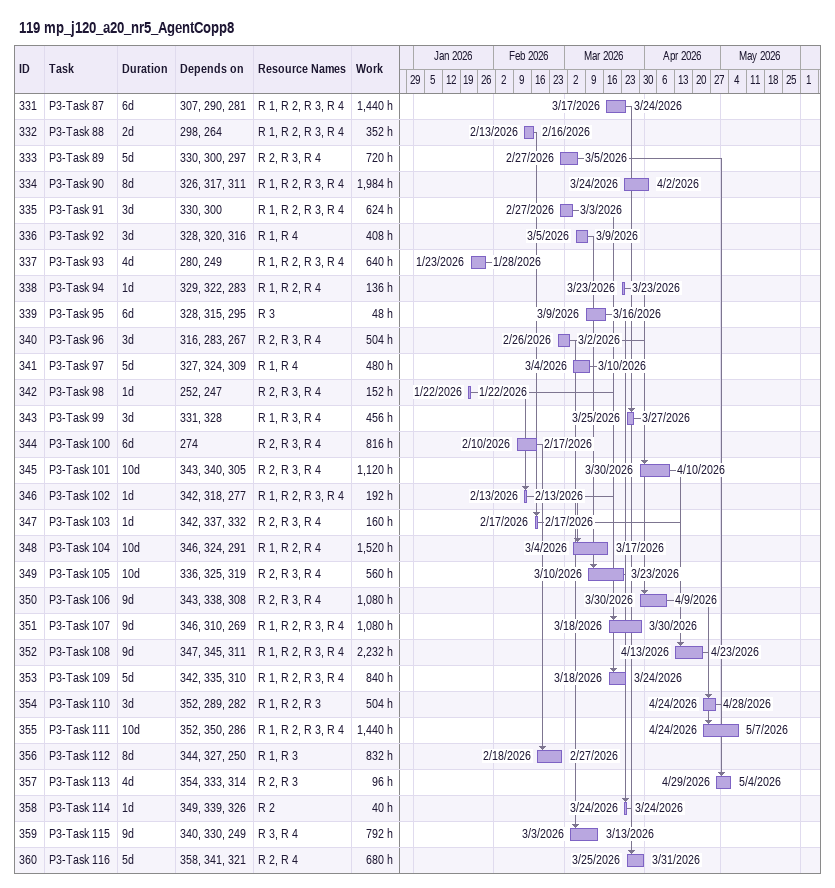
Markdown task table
119 mp_j120_a20_nr5_AgentCopp8

| ID | Task | Duration | Start | Finish | Predecessors | Resources | Work (h) |
|---|---|---|---|---|---|---|---|
| 331 | P3-Task 87 | 6d | 2026-03-17 | 2026-03-24 | 307, 290, 281 | R 1, R 2, R 3, R 4 | 1440 |
| 332 | P3-Task 88 | 2d | 2026-02-13 | 2026-02-16 | 298, 264 | R 1, R 2, R 3, R 4 | 352 |
| 333 | P3-Task 89 | 5d | 2026-02-27 | 2026-03-05 | 330, 300, 297 | R 2, R 3, R 4 | 720 |
| 334 | P3-Task 90 | 8d | 2026-03-24 | 2026-04-02 | 326, 317, 311 | R 1, R 2, R 3, R 4 | 1984 |
| 335 | P3-Task 91 | 3d | 2026-02-27 | 2026-03-03 | 330, 300 | R 1, R 2, R 3, R 4 | 624 |
| 336 | P3-Task 92 | 3d | 2026-03-05 | 2026-03-09 | 328, 320, 316 | R 1, R 4 | 408 |
| 337 | P3-Task 93 | 4d | 2026-01-23 | 2026-01-28 | 280, 249 | R 1, R 2, R 3, R 4 | 640 |
| 338 | P3-Task 94 | 1d | 2026-03-23 | 2026-03-23 | 329, 322, 283 | R 1, R 2, R 4 | 136 |
| 339 | P3-Task 95 | 6d | 2026-03-09 | 2026-03-16 | 328, 315, 295 | R 3 | 48 |
| 340 | P3-Task 96 | 3d | 2026-02-26 | 2026-03-02 | 316, 283, 267 | R 2, R 3, R 4 | 504 |
| 341 | P3-Task 97 | 5d | 2026-03-04 | 2026-03-10 | 327, 324, 309 | R 1, R 4 | 480 |
| 342 | P3-Task 98 | 1d | 2026-01-22 | 2026-01-22 | 252, 247 | R 2, R 3, R 4 | 152 |
| 343 | P3-Task 99 | 3d | 2026-03-25 | 2026-03-27 | 331, 328 | R 1, R 3, R 4 | 456 |
| 344 | P3-Task 100 | 6d | 2026-02-10 | 2026-02-17 | 274 | R 2, R 3, R 4 | 816 |
| 345 | P3-Task 101 | 10d | 2026-03-30 | 2026-04-10 | 343, 340, 305 | R 2, R 3, R 4 | 1120 |
| 346 | P3-Task 102 | 1d | 2026-02-13 | 2026-02-13 | 342, 318, 277 | R 1, R 2, R 3, R 4 | 192 |
| 347 | P3-Task 103 | 1d | 2026-02-17 | 2026-02-17 | 342, 337, 332 | R 2, R 3, R 4 | 160 |
| 348 | P3-Task 104 | 10d | 2026-03-04 | 2026-03-17 | 346, 324, 291 | R 1, R 2, R 4 | 1520 |
| 349 | P3-Task 105 | 10d | 2026-03-10 | 2026-03-23 | 336, 325, 319 | R 2, R 3, R 4 | 560 |
| 350 | P3-Task 106 | 9d | 2026-03-30 | 2026-04-09 | 343, 338, 308 | R 2, R 3, R 4 | 1080 |
| 351 | P3-Task 107 | 9d | 2026-03-18 | 2026-03-30 | 346, 310, 269 | R 1, R 2, R 3, R 4 | 1080 |
| 352 | P3-Task 108 | 9d | 2026-04-13 | 2026-04-23 | 347, 345, 311 | R 1, R 2, R 3, R 4 | 2232 |
| 353 | P3-Task 109 | 5d | 2026-03-18 | 2026-03-24 | 342, 335, 310 | R 1, R 2, R 3, R 4 | 840 |
| 354 | P3-Task 110 | 3d | 2026-04-24 | 2026-04-28 | 352, 289, 282 | R 1, R 2, R 3 | 504 |
| 355 | P3-Task 111 | 10d | 2026-04-24 | 2026-05-07 | 352, 350, 286 | R 1, R 2, R 3, R 4 | 1440 |
| 356 | P3-Task 112 | 8d | 2026-02-18 | 2026-02-27 | 344, 327, 250 | R 1, R 3 | 832 |
| 357 | P3-Task 113 | 4d | 2026-04-29 | 2026-05-04 | 354, 333, 314 | R 2, R 3 | 96 |
| 358 | P3-Task 114 | 1d | 2026-03-24 | 2026-03-24 | 349, 339, 326 | R 2 | 40 |
| 359 | P3-Task 115 | 9d | 2026-03-03 | 2026-03-13 | 340, 330, 249 | R 3, R 4 | 792 |
| 360 | P3-Task 116 | 5d | 2026-03-25 | 2026-03-31 | 358, 341, 321 | R 2, R 4 | 680 |
